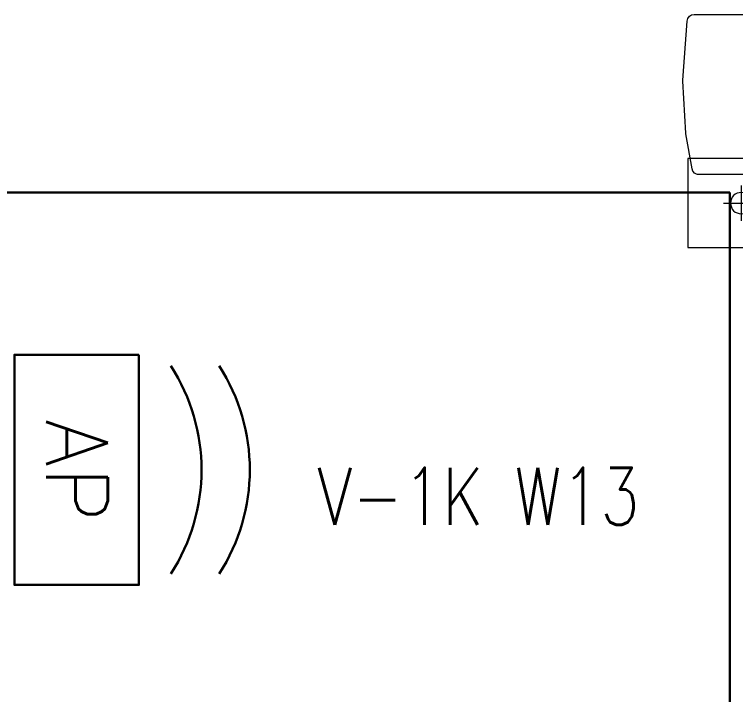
# Model space of a CAD drawing. Extents: x -1073 to 35213, y -1180 to 6950.
# Drawn here: x 31687.8 to 31890.3, y 722.5 to 913.5 of the extents above; entities that cross this region are included whole.
import ezdxf

# ---------------------------------------------------------------- set-up
doc = ezdxf.new("R2010")
doc.units = 0
doc.header["$LTSCALE"] = 25
doc.layers.get('0').update_dxf_attribs({"color": 9, "lineweight": 9})
for name, color, linetype, lineweight in [('06C', 9, 'Continuous', 9), ('DATA TAVAN', 160, 'Continuous', 30), ('E-HARİCİ ACCESS POINT (KABLOSUZ ERİŞİM İÇİN)', 4, 'Continuous', 30), ('E-YAZI', 7, 'Continuous', 30)]:
    doc.layers.add(name, color=color, linetype=linetype, lineweight=lineweight)
doc.styles.add('E-YAZI', font='txttw.shx')

# ---------------------------------------------------------------- blocks, each defined once
blk = doc.blocks.new('ARKTOS')
for p, q in [((-8, -5), (-8, 5)), ((-3, 0), (-13, 0))]:
    blk.add_line(p, q)
at = {"linetype": 'ByBlock'}
for points in [[(0, -11.83, 0.363965), (1.65, -13.8), (11.44, -15.53, 0.029047), (11.67, -15.56), (26.26, -16.41, 0.033251), (26.53, -16.41), (43.16, -15.17, 0.392539), (45.01, -13.17), (45.01, 13.17, 0.392539), (43.16, 15.17), (26.53, 16.41, 0.033251), (26.26, 16.41), (11.67, 15.56, 0.029047), (11.44, 15.53), (1.65, 13.8, 0.047994), (0, 12.97), (0, -11.83)], [(0, -11.83, 0.229142), (0.76, -13.4, 0.044394)]]:
    blk.add_lwpolyline(points, format="xyb", dxfattribs=at)
blk.add_lwpolyline([(-20.5, 15), (4.5, 15), (4.5, -15), (-20.5, -15)], close=True)
blk.add_circle((-8, 0), 3)
blk = doc.blocks.new('p-vw-catiaydinlatmaelemanlari')
at = {"layer": '06C', "color": 0, "linetype": 'ByBlock', "xscale": -1, "rotation": 270}
blk.add_blockref('ARKTOS', (31879.39, 868.5), dxfattribs=at)
blk = doc.blocks.new('E-HARİCİ ACCESS POINT')
at = {"layer": 'E-HARİCİ ACCESS POINT (KABLOSUZ ERİŞİM İÇİN)', "ltscale": 2}
blk.add_lwpolyline([(34.96, 32.33), (34.96, -32.33), (0, -32.33), (0, 32.33)], close=True, dxfattribs=at)
at = {"layer": 'E-HARİCİ ACCESS POINT (KABLOSUZ ERİŞİM İÇİN)'}
for centre in [(-1.32, 0), (12.25, 0)]:
    blk.add_arc(centre, 53.84, 327.1828, 32.8172, dxfattribs=at)
at = {"layer": 'E-HARİCİ ACCESS POINT (KABLOSUZ ERİŞİM İÇİN)', "style": 'E-YAZI'}
blk.add_text('AP', height=17.28, rotation=270, dxfattribs=at).set_placement((8.95, 14.23))

msp = doc.modelspace()

# ---------------------------------------------------------------- linework, layer by layer
at = {"layer": 'DATA TAVAN'}
for p, q in [((31888.75, 863.51), (31515.88, 863.51)), ((31888.75, 344.67), (31888.75, 863.51))]:
    msp.add_line(p, q, dxfattribs=at)

# ---------------------------------------------------------------- block references
msp.add_blockref('p-vw-catiaydinlatmaelemanlari', (12.51, 0))
at = {"layer": 'E-HARİCİ ACCESS POINT (KABLOSUZ ERİŞİM İÇİN)'}
msp.add_blockref('E-HARİCİ ACCESS POINT', (31687.84, 785.59), dxfattribs=at)

# ---------------------------------------------------------------- texts
at = {"layer": 'E-YAZI', "color": 6, "style": 'E-YAZI', "width": 0.8}
msp.add_text('V-1K W13', height=16, dxfattribs=at).set_placement((31772.84, 770.17))

doc.saveas('drawing.dxf')
